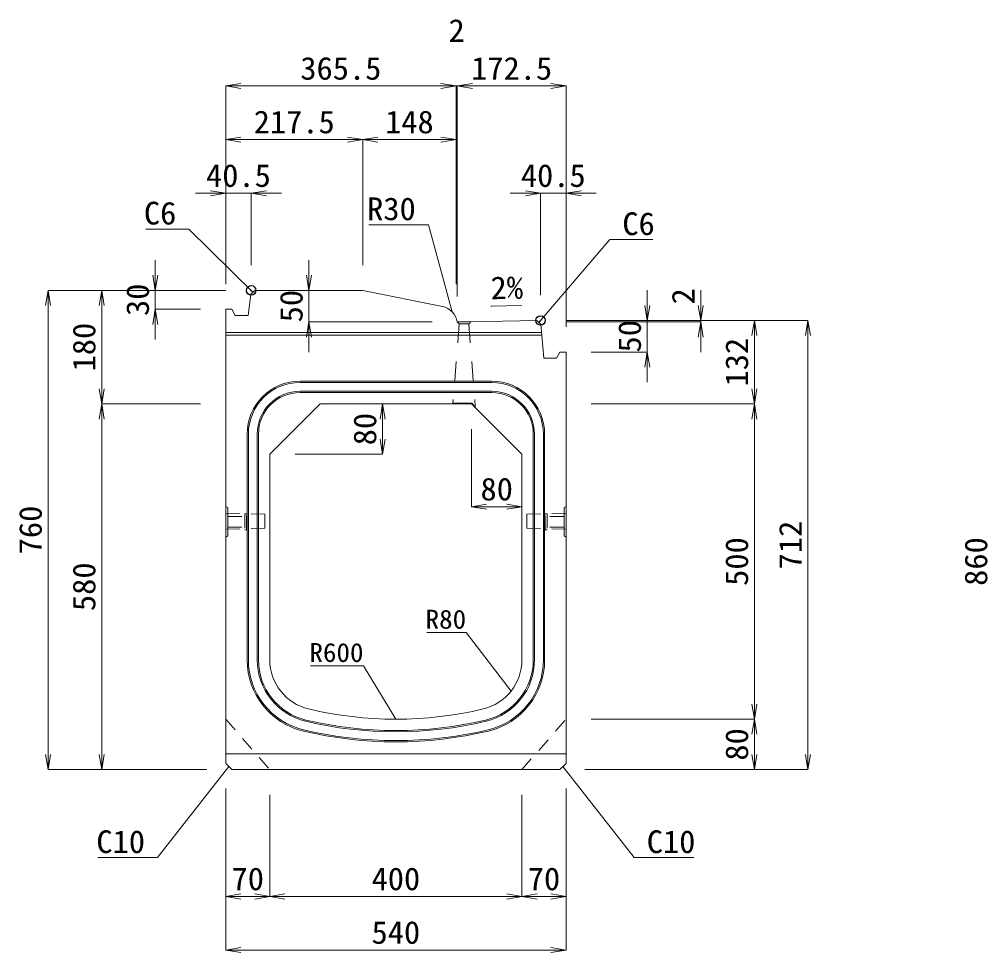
# Model space of a CAD drawing. Units: millimetres at full size. Extents: x -1267 to 18002, y -8040 to 14480.
# Drawn here: x 11337 to 12873, y 9778 to 11258 of the extents above; entities that cross this region are included whole.
import ezdxf
from ezdxf.enums import TextEntityAlignment as Align

# ---------------------------------------------------------------- set-up
doc = ezdxf.new("R2010")
doc.units = ezdxf.units.MM
doc.header["$LTSCALE"] = 30
doc.header["$PDMODE"] = 32
doc.header["$PDSIZE"] = 15
doc.linetypes.add('USER1', pattern=[1.35, 0.75, -0.6])
doc.linetypes.add('USER2', pattern=[2, 1, -1])
for name, color, linetype, lineweight in [('インサート', 3, 'USER1', 9), ('吊りマスター', 4, 'USER1', 9), ('寸法線', 7, 'Continuous', 13), ('引出線', 4, 'Continuous', 13), ('排水孔', 30, 'USER1', 13), ('本体', 2, 'Continuous', 13), ('目地', 132, 'Continuous', 5)]:
    doc.layers.add(name, color=color, linetype=linetype, lineweight=lineweight)
doc.layers.add('作業エリア', color=11, linetype='Continuous')
doc.styles.add('ＭＳ 明朝', font='')
doc.styles.get('ＭＳ 明朝').set_extended_font_data('MS Mincho')

# ---------------------------------------------------------------- blocks, each defined once
blk = doc.blocks.new('open_arrow')
at = {"color": 0, "linetype": 'Continuous', "lineweight": -2}
blk.add_lwpolyline([(7.5, 1.25), (0, 0), (7.5, -1.25)], dxfattribs=at)

msp = doc.modelspace()

# ---------------------------------------------------------------- linework, layer by layer
at = {"layer": 'インサート'}
for p, q in [((11667.64, 10469.83), (11694.64, 10469.83)), ((11667.64, 10469.83), (11667.64, 10452.83)), ((11697.64, 10473.83), (11694.64, 10473.83)), ((11694.64, 10473.83), (11694.64, 10448.83)), ((11697.64, 10448.83), (11697.64, 10473.83)), ((12171.24, 10473.83), (12174.24, 10473.83)), ((12171.24, 10448.83), (12171.24, 10473.83)), ((12174.24, 10473.83), (12174.24, 10448.83)), ((12201.24, 10469.83), (12174.24, 10469.83)), ((12201.24, 10469.83), (12201.24, 10452.83)), ((11667.64, 10452.83), (11694.64, 10452.83)), ((11694.64, 10448.83), (11697.64, 10448.83)), ((12174.24, 10448.83), (12171.24, 10448.83)), ((12201.24, 10452.83), (12174.24, 10452.83))]:
    msp.add_line(p, q, dxfattribs=at)
at = {"layer": '作業エリア'}
for p in [(11704.94, 10828.33), (12163.94, 10780.55)]:
    msp.add_point(p, dxfattribs=at)
at = {"layer": '吊りマスター'}
for p, q in [((11664.44, 10474.83), (11664.44, 10449.83)), ((11664.44, 10474.83), (11726.44, 10473.33)), ((11726.44, 10473.33), (11726.44, 10451.33)), ((12204.44, 10474.83), (12142.44, 10473.33)), ((12142.44, 10473.33), (12142.44, 10451.33)), ((12204.44, 10474.83), (12204.44, 10449.83)), ((11664.44, 10449.83), (11726.44, 10451.33)), ((12204.44, 10449.83), (12142.44, 10451.33))]:
    msp.add_line(p, q, dxfattribs=at)
at = {"layer": '寸法線'}
for p, q in [((11664.44, 11152.38), (12029.94, 11152.38)), ((11664.44, 10838.33), (11664.44, 11152.38)), ((11981.94, 11152.38), (12079.87, 11152.38)), ((12029.94, 10838.33), (12029.94, 11152.38)), ((12029.94, 10838.33), (12029.94, 11152.38)), ((12031.87, 10818.33), (12031.87, 11152.38)), ((12031.87, 11152.38), (12204.44, 11152.38)), ((12031.87, 10818.33), (12031.87, 11152.38)), ((12204.44, 10815.33), (12204.44, 11152.38)), ((11664.44, 11067.38), (11881.94, 11067.38)), ((11664.44, 10838.33), (11664.44, 11067.38)), ((11881.94, 10868.33), (11881.94, 11067.38)), ((11881.94, 11067.38), (12029.94, 11067.38)), ((11881.94, 10868.33), (11881.94, 11067.38)), ((12029.94, 10838.33), (12029.94, 11067.38)), ((11616.44, 10982.38), (11752.94, 10982.38)), ((11664.44, 10838.33), (11664.44, 10982.38)), ((11704.94, 10868.33), (11704.94, 10982.38)), ((12115.94, 10982.38), (12252.44, 10982.38)), ((12163.94, 10820.55), (12163.94, 10982.38)), ((12204.44, 10770.55), (12204.44, 10982.38)), ((11552.69, 10750.33), (11552.69, 10876.33)), ((11796.44, 10876.33), (11796.44, 10730.33)), ((11382.69, 10068.33), (11382.69, 10828.33)), ((11664.94, 10828.33), (11382.69, 10828.33)), ((11467.69, 10648.33), (11467.69, 10828.33)), ((11664.94, 10828.33), (11467.69, 10828.33)), ((11664.94, 10828.33), (11552.69, 10828.33)), ((12333.22, 10682.55), (12333.22, 10828.55)), ((12418.22, 10730.33), (12418.22, 10828.55)), ((11624.44, 10798.33), (11552.69, 10798.33)), ((11991.87, 10778.33), (11796.44, 10778.33)), ((12203.94, 10780.55), (12503.22, 10780.55)), ((12203.94, 10780.55), (12588.22, 10780.55)), ((12203.94, 10780.55), (12333.22, 10780.55)), ((12203.94, 10780.55), (12418.22, 10780.55)), ((12203.94, 10778.33), (12418.22, 10778.33)), ((12503.22, 10648.33), (12503.22, 10780.55)), ((12588.22, 10068.33), (12588.22, 10780.55)), ((12244.44, 10730.55), (12333.22, 10730.55)), ((11467.69, 10068.33), (11467.69, 10648.33)), ((11624.44, 10648.33), (11467.69, 10648.33)), ((11624.44, 10648.33), (11467.69, 10648.33)), ((11913.29, 10568.33), (11913.29, 10648.33)), ((12244.44, 10648.33), (12503.22, 10648.33)), ((12244.44, 10648.33), (12503.22, 10648.33)), ((12503.22, 10148.33), (12503.22, 10648.33)), ((12054.44, 10608.33), (12054.44, 10485.25)), ((11774.44, 10568.33), (11913.29, 10568.33)), ((12054.44, 10485.25), (12134.44, 10485.25)), ((12244.44, 10148.33), (12503.22, 10148.33)), ((12244.44, 10148.33), (12503.22, 10148.33)), ((12503.22, 10068.33), (12503.22, 10148.33)), ((11634.44, 10068.33), (11382.69, 10068.33)), ((11634.44, 10068.33), (11467.69, 10068.33)), ((12234.44, 10068.33), (12503.22, 10068.33)), ((12234.44, 10068.33), (12588.22, 10068.33)), ((11664.44, 10038.33), (11664.44, 9867.18)), ((11664.44, 10038.33), (11664.44, 9782.18)), ((12204.44, 10038.33), (12204.44, 9867.18)), ((12204.44, 10038.33), (12204.44, 9782.18)), ((11734.44, 10028.33), (11734.44, 9867.18)), ((11734.44, 10028.33), (11734.44, 9867.18)), ((12134.44, 10028.33), (12134.44, 9867.18)), ((12134.44, 10028.33), (12134.44, 9867.18)), ((11664.44, 9867.18), (11734.44, 9867.18)), ((11734.44, 9867.18), (12134.44, 9867.18)), ((12134.44, 9867.18), (12204.44, 9867.18)), ((11664.44, 9782.18), (12204.44, 9782.18))]:
    msp.add_line(p, q, dxfattribs=at)
at = {"layer": '引出線'}
for points in [[(11707.57, 10825.36), (11606.14, 10925.56), (11537.79, 10925.56)], [(12023.84, 10794.2), (11986.04, 10932.44), (11891.36, 10932.44)], [(12161.19, 10777.5), (12273.74, 10908.8), (12342.09, 10908.8)], [(12085.35, 10803.28), (12134.05, 10804.26), (12085.31, 10803.28)], [(12117.2, 10192.76), (12045.94, 10285.86), (11983.71, 10285.86)], [(11934.44, 10148.33), (11883.07, 10233.08), (11798.9, 10233.08)], [(11669.44, 10073.33), (11556.46, 9928.9), (11461.79, 9928.9)], [(12199.44, 10073.33), (12312.42, 9928.9), (12407.09, 9928.9)]]:
    msp.add_lwpolyline(points, dxfattribs=at)
at = {"layer": '排水孔', "linetype": 'USER2'}
for p, q in [((12035.07, 10775.13), (12025.07, 10649.33)), ((12035.07, 10775.13), (12031.87, 10778.33)), ((12035.07, 10775.13), (12050.07, 10775.13)), ((12050.07, 10775.13), (12053.27, 10778.33)), ((12050.07, 10775.13), (12060.51, 10643.67)), ((12054.85, 10649.33), (12025.07, 10649.33)), ((12054.85, 10649.33), (12060.51, 10643.67))]:
    msp.add_line(p, q, dxfattribs=at)
at = {"layer": '本体'}
for p, q in [((11704.19, 10822.38), (11699.94, 10788.33)), ((11710.94, 10828.33), (11704.19, 10822.38)), ((11710.94, 10828.33), (11881.94, 10828.33)), ((11881.94, 10828.33), (12008.25, 10802.73)), ((11664.44, 10078.33), (11664.44, 10798.33)), ((11674.44, 10798.33), (11664.44, 10798.33)), ((11679.44, 10788.33), (11674.44, 10798.33)), ((11699.94, 10788.33), (11679.44, 10788.33)), ((12049.44, 10778.33), (12031.87, 10778.33)), ((12157.94, 10780.43), (12049.44, 10778.33)), ((12157.94, 10780.43), (12164.44, 10774.57)), ((12164.44, 10774.57), (12168.94, 10720.55)), ((12189.44, 10720.55), (12194.44, 10730.55)), ((12194.44, 10730.55), (12204.44, 10730.55)), ((12204.44, 10078.33), (12204.44, 10730.55)), ((12168.94, 10720.55), (12189.44, 10720.55)), ((11734.44, 10568.33), (11814.44, 10648.33)), ((11814.44, 10648.33), (12054.44, 10648.33)), ((12054.44, 10648.33), (12134.44, 10568.33)), ((11734.44, 10242.37), (11734.44, 10568.33)), ((12134.44, 10568.33), (12134.44, 10242.37)), ((11674.44, 10068.33), (11664.44, 10078.33)), ((12194.44, 10068.33), (12204.44, 10078.33)), ((11674.44, 10068.33), (12194.44, 10068.33))]:
    msp.add_line(p, q, dxfattribs=at)
at = {"layer": '本体', "lineweight": 9}
for p, q in [((11664.44, 10485.83), (11667.64, 10483.83)), ((11667.64, 10483.83), (11667.64, 10438.83)), ((12204.44, 10485.83), (12201.24, 10483.83)), ((12201.24, 10483.83), (12201.24, 10438.83)), ((11667.64, 10438.83), (11664.44, 10436.83)), ((12201.24, 10438.83), (12204.44, 10436.83)), ((11664.44, 10093.33), (12204.44, 10093.33))]:
    msp.add_line(p, q, dxfattribs=at)
at = {"layer": '本体', "linetype": 'USER1', "lineweight": 9}
for p, q in [((11664.44, 10148.33), (11734.44, 10068.33)), ((12134.44, 10068.33), (12204.44, 10148.33))]:
    msp.add_line(p, q, dxfattribs=at)
at = {"layer": '本体'}
for centre, radius, start, end in [((12002.29, 10773.33), 30, 9.60488, 78.54125), ((11814.44, 10242.37), 80, 180, 256.65764), ((12054.44, 10242.37), 80, 283.34236, 0), ((11934.44, 10748.33), 600, 256.65764, 283.34236)]:
    msp.add_arc(centre, radius, start, end, dxfattribs=at)
at = {"layer": '目地'}
for p, q in [((12165.54, 10761.33), (11664.44, 10761.33)), ((12165.87, 10757.33), (11664.44, 10757.33)), ((12086.44, 10684.33), (11782.44, 10684.33)), ((12086.44, 10682.33), (11782.44, 10682.33)), ((12086.44, 10668.33), (11782.44, 10668.33)), ((12086.44, 10666.33), (11782.44, 10666.33)), ((11698.44, 10600.33), (11698.44, 10242.37)), ((11700.44, 10600.33), (11700.44, 10242.37)), ((11714.44, 10600.33), (11714.44, 10242.37)), ((11716.44, 10600.33), (11716.44, 10242.37)), ((12152.44, 10242.37), (12152.44, 10600.33)), ((12154.44, 10242.37), (12154.44, 10600.33)), ((12168.44, 10242.37), (12168.44, 10600.33)), ((12170.44, 10242.37), (12170.44, 10600.33))]:
    msp.add_line(p, q, dxfattribs=at)
for centre, radius, start, end in [((11782.44, 10600.33), 84, 90, 180), ((11782.44, 10600.33), 82, 90, 180), ((12086.44, 10600.33), 84, 0, 90), ((12086.44, 10600.33), 82, 0, 90), ((11782.44, 10600.33), 68, 90, 180), ((11782.44, 10600.33), 66, 90, 180), ((12086.44, 10600.33), 68, 0, 90), ((12086.44, 10600.33), 66, 0, 90), ((11814.44, 10242.37), 116, 180, 256.65764), ((11814.44, 10242.37), 114, 180, 256.65764), ((11814.44, 10242.37), 100, 180, 256.65764), ((11814.44, 10242.37), 98, 180, 256.65764), ((12054.44, 10242.37), 98, 283.34236, 0), ((12054.44, 10242.37), 100, 283.34236, 0), ((12054.44, 10242.37), 114, 283.34236, 0), ((12054.44, 10242.37), 116, 283.34236, 0), ((11934.44, 10748.33), 620, 256.65764, 283.34236), ((11934.44, 10748.33), 618, 256.65764, 283.34236), ((11934.44, 10748.33), 636, 256.65764, 283.34236), ((11934.44, 10748.33), 634, 256.65764, 283.34236)]:
    msp.add_arc(centre, radius, start, end, dxfattribs=at)

# ---------------------------------------------------------------- block references
at = {"layer": '寸法線', "xscale": 3.2, "yscale": 3.2}
for p in [(11664.44, 11152.38), (12031.87, 11152.38), (12031.87, 11152.38), (11664.44, 11067.38), (11881.94, 11067.38), (11704.94, 10982.38), (12204.44, 10982.38), (12054.44, 10485.25), (11664.44, 9867.18), (11734.44, 9867.18), (12134.44, 9867.18), (11664.44, 9782.18)]:
    msp.add_blockref('open_arrow', p, dxfattribs=at)
for p, rotation in [((12029.94, 11152.38), 180), ((12029.94, 11152.38), 180), ((12204.44, 11152.38), 180), ((11881.94, 11067.38), 180), ((12029.94, 11067.38), 180), ((11664.44, 10982.38), 180), ((12163.94, 10982.38), 180), ((11552.69, 10828.33), 90), ((11796.44, 10828.33), 90), ((11382.69, 10828.33), 270), ((11467.69, 10828.33), 270), ((12333.22, 10780.55), 90), ((12418.22, 10780.55), 90), ((11552.69, 10798.33), 270), ((11796.44, 10778.33), 270), ((12418.22, 10778.33), 270), ((12503.22, 10780.55), 270), ((12588.22, 10780.55), 270), ((12333.22, 10730.55), 270), ((11467.69, 10648.33), 90), ((12503.22, 10648.33), 90), ((11467.69, 10648.33), 270), ((11913.29, 10648.33), 270), ((12503.22, 10648.33), 270), ((11913.29, 10568.33), 90), ((12134.44, 10485.25), 180), ((12503.22, 10148.33), 90), ((12503.22, 10148.33), 270), ((11382.69, 10068.33), 90), ((11467.69, 10068.33), 90), ((12503.22, 10068.33), 90), ((12588.22, 10068.33), 90), ((11734.44, 9867.18), 180), ((12134.44, 9867.18), 180), ((12204.44, 9867.18), 180), ((12204.44, 9782.18), 180)]:
    msp.add_blockref('open_arrow', p, dxfattribs=dict(at, rotation=rotation))
at = {"layer": '引出線'}
for p, xscale, yscale, rotation in [((11707.57, 10825.36), 0.16, 0.16, 135.3), ((12085.35, 10803.28), 0.16, 0.16, 1.1), ((12023.84, 10794.2), 0.16, 0.16, 105.3), ((12161.19, 10777.5), 0.16, 0.16, 49.4), ((12117.2, 10192.76), 0.133, 0.133, 127.4), ((11934.44, 10148.33), 0.133, 0.133, 121.2), ((11669.44, 10073.33), 0.16, 0.16, 232), ((12199.44, 10073.33), 0.16, 0.16, 308)]:
    msp.add_blockref('open_arrow', p, dxfattribs=dict(at, xscale=xscale, yscale=yscale, rotation=rotation))

# ---------------------------------------------------------------- texts
at = {"layer": '寸法線', "style": 'ＭＳ 明朝', "width": 1.05}
for s, p in [('2', (12030.9, 11240.38)), ('365.5', (11847.19, 11180.38)), ('172.5', (12118.15, 11180.38)), ('217.5', (11773.19, 11095.38)), ('148', (11955.94, 11095.38)), ('40.5', (11684.69, 11010.38)), ('40.5', (12184.19, 11010.38)), ('80', (12094.44, 10513.25)), ('70', (11699.44, 9895.18)), ('400', (11934.44, 9895.18)), ('70', (12169.44, 9895.18)), ('540', (11934.44, 9810.18))]:
    msp.add_text(s, height=36.03, dxfattribs=at).set_placement(p, align=Align.MIDDLE_CENTER)
for s, p in [('30', (11524.69, 10813.33)), ('50', (11768.44, 10803.33)), ('2', (12390.22, 10818.8)), ('180', (11439.69, 10738.33)), ('50', (12305.22, 10755.55)), ('132', (12475.22, 10714.44)), ('80', (11885.29, 10608.33)), ('760', (11354.69, 10448.33)), ('712', (12560.22, 10424.44)), ('500', (12475.22, 10398.33)), ('860', (12854.69, 10398.33)), ('580', (11439.69, 10358.33)), ('80', (12475.22, 10108.33))]:
    msp.add_text(s, height=36.03, rotation=90, dxfattribs=at).set_placement(p, align=Align.MIDDLE_CENTER)
at = {"layer": '引出線', "style": 'ＭＳ 明朝', "width": 1.05}
for s, height, p in [('C6', 36.03, (11586.14, 10968.76)), ('R30', 36.03, (11966.04, 10975.64)), ('R80', 30.02, (12045.94, 10321.86)), ('R600', 30.02, (11883.07, 10269.08)), ('C10', 36.03, (11536.46, 9972.1))]:
    msp.add_text(s, height=height, dxfattribs=at).set_placement(p, align=Align.TOP_RIGHT)
for s, p in [('C6', (12293.74, 10952)), ('C10', (12332.42, 9972.1))]:
    msp.add_text(s, height=36.03, dxfattribs=at).set_placement(p, align=Align.TOP_LEFT)
msp.add_text('2%', height=36.03, rotation=1.146, dxfattribs=at).set_placement((12084.37, 10850.17), align=Align.TOP_LEFT)

doc.saveas('drawing.dxf')
